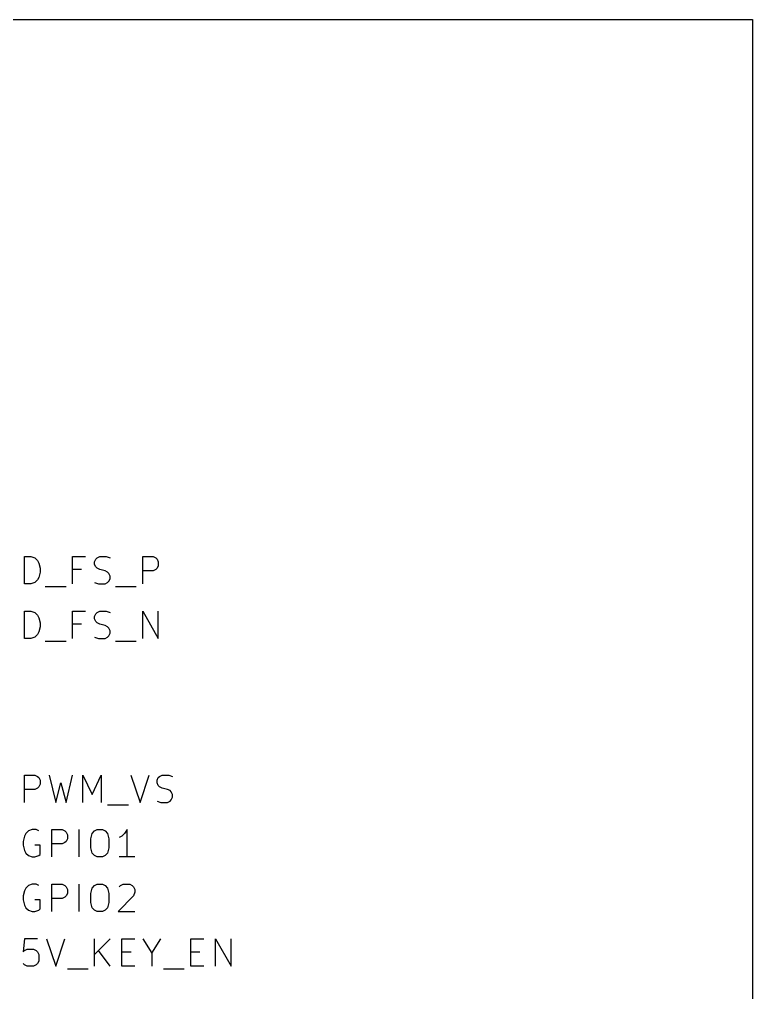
# Model space of a CAD drawing. Extents: x 0.4 to 16.1, y -11.3 to -0.4.
# Drawn here: x 4.757 to 6.1, y -6.632 to -4.85 of the extents above; entities that cross this region are included whole.
import ezdxf

# ---------------------------------------------------------------- set-up
doc = ezdxf.new("R2010")
doc.units = 0
doc.header["$MEASUREMENT"] = 0
doc.layers.add('BLUE3', color=171, linetype='CONTINUOUS')
doc.layers.add('GRAY1', color=251, linetype='CONTINUOUS')

msp = doc.modelspace()

# ---------------------------------------------------------------- linework, layer by layer
at = {"layer": 'BLUE3', "linetype": 'CONTINUOUS'}
for p, q in [((0.65, -4.85), (6.1, -4.85)), ((6.1, -4.85), (6.1, -11.1))]:
    msp.add_line(p, q, dxfattribs=at)
at = {"layer": 'GRAY1', "linetype": 'CONTINUOUS'}
for p, q in [((4.766, -5.8833), (4.766, -5.8333)), ((4.766, -5.8333), (4.7779, -5.8333)), ((4.7779, -5.8333), (4.7851, -5.8357)), ((4.7851, -5.8357), (4.7898, -5.8404)), ((4.7898, -5.8404), (4.7922, -5.8452)), ((4.8541, -5.8833), (4.8541, -5.8333)), ((4.8541, -5.8333), (4.8779, -5.8333)), ((4.8946, -5.8428), (4.897, -5.8381)), ((4.8946, -5.8476), (4.8946, -5.8428)), ((4.897, -5.8381), (4.8993, -5.8357)), ((4.8993, -5.8357), (4.9041, -5.8333)), ((4.9041, -5.8333), (4.916, -5.8333)), ((4.916, -5.8333), (4.9232, -5.8357)), ((4.9827, -5.8833), (4.9827, -5.8333)), ((4.9827, -5.8333), (5.0017, -5.8333)), ((5.0017, -5.8333), (5.0065, -5.8357)), ((5.0065, -5.8357), (5.0089, -5.8381)), ((5.0089, -5.8381), (5.0112, -5.8428)), ((5.0112, -5.8428), (5.0112, -5.85)), ((4.7922, -5.8452), (4.7946, -5.8547)), ((4.7946, -5.8547), (4.7946, -5.8619)), ((4.8708, -5.8571), (4.8541, -5.8571)), ((4.897, -5.8523), (4.8946, -5.8476)), ((4.8993, -5.8547), (4.897, -5.8523)), ((4.9041, -5.8571), (4.8993, -5.8547)), ((4.9136, -5.8595), (4.9041, -5.8571)), ((4.9184, -5.8619), (4.9136, -5.8595)), ((5.0017, -5.8595), (4.9827, -5.8595)), ((5.0065, -5.8571), (5.0017, -5.8595)), ((5.0089, -5.8547), (5.0065, -5.8571)), ((5.0112, -5.85), (5.0089, -5.8547)), ((4.7898, -5.8762), (4.7851, -5.8809)), ((4.7922, -5.8714), (4.7898, -5.8762)), ((4.7946, -5.8619), (4.7922, -5.8714)), ((4.9208, -5.8643), (4.9184, -5.8619)), ((4.9184, -5.8809), (4.9208, -5.8785)), ((4.9232, -5.869), (4.9208, -5.8643)), ((4.9208, -5.8785), (4.9232, -5.8738)), ((4.9232, -5.8738), (4.9232, -5.869)), ((4.7779, -5.8833), (4.766, -5.8833)), ((4.7851, -5.8809), (4.7779, -5.8833)), ((4.8041, -5.8881), (4.8422, -5.8881)), ((4.8946, -5.8809), (4.9017, -5.8833)), ((4.9017, -5.8833), (4.9136, -5.8833)), ((4.9136, -5.8833), (4.9184, -5.8809)), ((4.9327, -5.8881), (4.9708, -5.8881)), ((4.766, -5.9833), (4.766, -5.9333)), ((4.766, -5.9333), (4.7779, -5.9333)), ((4.7779, -5.9333), (4.7851, -5.9357)), ((4.7851, -5.9357), (4.7898, -5.9404)), ((4.7898, -5.9404), (4.7922, -5.9452)), ((4.7922, -5.9452), (4.7946, -5.9547)), ((4.8541, -5.9833), (4.8541, -5.9333)), ((4.8541, -5.9333), (4.8779, -5.9333)), ((4.8946, -5.9428), (4.897, -5.9381)), ((4.8946, -5.9476), (4.8946, -5.9428)), ((4.897, -5.9523), (4.8946, -5.9476)), ((4.897, -5.9381), (4.8993, -5.9357)), ((4.8993, -5.9357), (4.9041, -5.9333)), ((4.9041, -5.9333), (4.916, -5.9333)), ((4.916, -5.9333), (4.9232, -5.9357)), ((4.9827, -5.9833), (4.9827, -5.9333)), ((4.9827, -5.9333), (5.0112, -5.9833)), ((5.0112, -5.9833), (5.0112, -5.9333)), ((4.7946, -5.9619), (4.7922, -5.9714)), ((4.7946, -5.9547), (4.7946, -5.9619)), ((4.8708, -5.9571), (4.8541, -5.9571)), ((4.8993, -5.9547), (4.897, -5.9523)), ((4.9041, -5.9571), (4.8993, -5.9547)), ((4.9136, -5.9595), (4.9041, -5.9571)), ((4.9184, -5.9619), (4.9136, -5.9595)), ((4.9208, -5.9643), (4.9184, -5.9619)), ((4.9232, -5.969), (4.9208, -5.9643)), ((4.7779, -5.9833), (4.766, -5.9833)), ((4.7851, -5.9809), (4.7779, -5.9833)), ((4.7898, -5.9762), (4.7851, -5.9809)), ((4.7922, -5.9714), (4.7898, -5.9762)), ((4.8946, -5.9809), (4.9017, -5.9833)), ((4.9017, -5.9833), (4.9136, -5.9833)), ((4.9136, -5.9833), (4.9184, -5.9809)), ((4.9184, -5.9809), (4.9208, -5.9785)), ((4.9208, -5.9785), (4.9232, -5.9738)), ((4.9232, -5.9738), (4.9232, -5.969)), ((4.8041, -5.9881), (4.8422, -5.9881)), ((4.9327, -5.9881), (4.9708, -5.9881)), ((4.766, -6.2833), (4.766, -6.2333)), ((4.766, -6.2333), (4.7851, -6.2333)), ((4.7851, -6.2333), (4.7898, -6.2357)), ((4.8113, -6.2333), (4.8232, -6.2833)), ((4.8422, -6.2833), (4.8541, -6.2333)), ((4.8732, -6.2833), (4.8732, -6.2333)), ((4.8732, -6.2333), (4.8898, -6.269)), ((4.8898, -6.269), (4.9065, -6.2333)), ((4.9065, -6.2333), (4.9065, -6.2833)), ((4.9612, -6.2333), (4.9779, -6.2833)), ((4.9779, -6.2833), (4.9946, -6.2333)), ((5.0136, -6.2357), (5.0184, -6.2333)), ((5.0184, -6.2333), (5.0303, -6.2333)), ((5.0303, -6.2333), (5.0374, -6.2357)), ((4.7898, -6.2357), (4.7922, -6.2381)), ((4.7922, -6.2381), (4.7946, -6.2428)), ((4.7946, -6.25), (4.7922, -6.2547)), ((4.7946, -6.2428), (4.7946, -6.25)), ((4.8232, -6.2833), (4.8327, -6.2476)), ((4.8327, -6.2476), (4.8422, -6.2833)), ((5.0089, -6.2428), (5.0112, -6.2381)), ((5.0089, -6.2476), (5.0089, -6.2428)), ((5.0112, -6.2523), (5.0089, -6.2476)), ((5.0112, -6.2381), (5.0136, -6.2357)), ((5.0136, -6.2547), (5.0112, -6.2523)), ((4.7851, -6.2595), (4.766, -6.2595)), ((4.7898, -6.2571), (4.7851, -6.2595)), ((4.7922, -6.2547), (4.7898, -6.2571)), ((5.0184, -6.2571), (5.0136, -6.2547)), ((5.0279, -6.2595), (5.0184, -6.2571)), ((5.0327, -6.2619), (5.0279, -6.2595)), ((5.0351, -6.2643), (5.0327, -6.2619)), ((5.0374, -6.269), (5.0351, -6.2643)), ((5.0374, -6.2738), (5.0374, -6.269)), ((4.9184, -6.2881), (4.9565, -6.2881)), ((5.0089, -6.2809), (5.016, -6.2833)), ((5.016, -6.2833), (5.0279, -6.2833)), ((5.0279, -6.2833), (5.0327, -6.2809)), ((5.0327, -6.2809), (5.0351, -6.2785)), ((5.0351, -6.2785), (5.0374, -6.2738)), ((4.7684, -6.3404), (4.766, -6.3452)), ((4.7732, -6.3357), (4.7684, -6.3404)), ((4.7803, -6.3333), (4.7732, -6.3357)), ((4.7874, -6.3333), (4.7803, -6.3333)), ((4.7922, -6.3357), (4.7874, -6.3333)), ((4.816, -6.3833), (4.816, -6.3333)), ((4.816, -6.3333), (4.8351, -6.3333)), ((4.8351, -6.3333), (4.8398, -6.3357)), ((4.8398, -6.3357), (4.8422, -6.3381)), ((4.8422, -6.3381), (4.8446, -6.3428)), ((4.866, -6.3833), (4.866, -6.3333)), ((4.8874, -6.35), (4.8898, -6.3404)), ((4.8898, -6.3404), (4.8946, -6.3357)), ((4.8946, -6.3357), (4.8993, -6.3333)), ((4.8993, -6.3333), (4.9089, -6.3333)), ((4.9089, -6.3333), (4.9136, -6.3357)), ((4.9136, -6.3357), (4.9184, -6.3404)), ((4.9184, -6.3404), (4.9208, -6.35)), ((4.9494, -6.3404), (4.9446, -6.3452)), ((4.9541, -6.3333), (4.9494, -6.3404)), ((4.9541, -6.3833), (4.9541, -6.3333)), ((4.766, -6.3452), (4.7636, -6.3547)), ((4.7636, -6.3547), (4.7636, -6.3619)), ((4.8351, -6.3595), (4.816, -6.3595)), ((4.8398, -6.3571), (4.8351, -6.3595)), ((4.8422, -6.3547), (4.8398, -6.3571)), ((4.8446, -6.35), (4.8422, -6.3547)), ((4.8446, -6.3428), (4.8446, -6.35)), ((4.8874, -6.3666), (4.8874, -6.35)), ((4.9208, -6.35), (4.9208, -6.3666)), ((4.9446, -6.3452), (4.9398, -6.3476)), ((4.7636, -6.3619), (4.766, -6.3714)), ((4.766, -6.3714), (4.7684, -6.3762)), ((4.7684, -6.3762), (4.7732, -6.3809)), ((4.7946, -6.3619), (4.7851, -6.3619)), ((4.7946, -6.3785), (4.7946, -6.3619)), ((4.8898, -6.3762), (4.8874, -6.3666)), ((4.8946, -6.3809), (4.8898, -6.3762)), ((4.9184, -6.3762), (4.9136, -6.3809)), ((4.9208, -6.3666), (4.9184, -6.3762)), ((4.7732, -6.3809), (4.7803, -6.3833)), ((4.7803, -6.3833), (4.7851, -6.3833)), ((4.7851, -6.3833), (4.7922, -6.3809)), ((4.7922, -6.3809), (4.7946, -6.3785)), ((4.8993, -6.3833), (4.8946, -6.3809)), ((4.9089, -6.3833), (4.8993, -6.3833)), ((4.9136, -6.3809), (4.9089, -6.3833)), ((4.9684, -6.3833), (4.9398, -6.3833)), ((4.766, -6.4452), (4.7636, -6.4547)), ((4.7684, -6.4404), (4.766, -6.4452)), ((4.7732, -6.4357), (4.7684, -6.4404)), ((4.7803, -6.4333), (4.7732, -6.4357)), ((4.7874, -6.4333), (4.7803, -6.4333)), ((4.7922, -6.4357), (4.7874, -6.4333)), ((4.816, -6.4833), (4.816, -6.4333)), ((4.816, -6.4333), (4.8351, -6.4333)), ((4.8351, -6.4333), (4.8398, -6.4357)), ((4.8398, -6.4357), (4.8422, -6.4381)), ((4.8422, -6.4381), (4.8446, -6.4428)), ((4.8446, -6.4428), (4.8446, -6.45)), ((4.866, -6.4833), (4.866, -6.4333)), ((4.8874, -6.45), (4.8898, -6.4404)), ((4.8898, -6.4404), (4.8946, -6.4357)), ((4.8946, -6.4357), (4.8993, -6.4333)), ((4.8993, -6.4333), (4.9089, -6.4333)), ((4.9089, -6.4333), (4.9136, -6.4357)), ((4.9136, -6.4357), (4.9184, -6.4404)), ((4.9184, -6.4404), (4.9208, -6.45)), ((4.9398, -6.4381), (4.9422, -6.4357)), ((4.9422, -6.4357), (4.947, -6.4333)), ((4.947, -6.4333), (4.9589, -6.4333)), ((4.9589, -6.4333), (4.9636, -6.4357)), ((4.9636, -6.4357), (4.966, -6.4381)), ((4.966, -6.4381), (4.9684, -6.4428)), ((4.9684, -6.4476), (4.966, -6.4547)), ((4.9684, -6.4428), (4.9684, -6.4476)), ((4.7636, -6.4547), (4.7636, -6.4619)), ((4.7636, -6.4619), (4.766, -6.4714)), ((4.7946, -6.4619), (4.7851, -6.4619)), ((4.7946, -6.4785), (4.7946, -6.4619)), ((4.8351, -6.4595), (4.816, -6.4595)), ((4.8398, -6.4571), (4.8351, -6.4595)), ((4.8422, -6.4547), (4.8398, -6.4571)), ((4.8446, -6.45), (4.8422, -6.4547)), ((4.8874, -6.4666), (4.8874, -6.45)), ((4.8898, -6.4762), (4.8874, -6.4666)), ((4.9208, -6.4666), (4.9184, -6.4762)), ((4.9208, -6.45), (4.9208, -6.4666)), ((4.966, -6.4547), (4.9374, -6.4833)), ((4.766, -6.4714), (4.7684, -6.4762)), ((4.7684, -6.4762), (4.7732, -6.4809)), ((4.7732, -6.4809), (4.7803, -6.4833)), ((4.7803, -6.4833), (4.7851, -6.4833)), ((4.7851, -6.4833), (4.7922, -6.4809)), ((4.7922, -6.4809), (4.7946, -6.4785)), ((4.8946, -6.4809), (4.8898, -6.4762)), ((4.8993, -6.4833), (4.8946, -6.4809)), ((4.9089, -6.4833), (4.8993, -6.4833)), ((4.9136, -6.4809), (4.9089, -6.4833)), ((4.9184, -6.4762), (4.9136, -6.4809)), ((4.9374, -6.4833), (4.9684, -6.4833)), ((4.766, -6.5333), (4.7636, -6.5571)), ((4.7898, -6.5333), (4.766, -6.5333)), ((4.8065, -6.5333), (4.8232, -6.5833)), ((4.8232, -6.5833), (4.8398, -6.5333)), ((4.8946, -6.5833), (4.8946, -6.5333)), ((4.9232, -6.5333), (4.8946, -6.5619)), ((4.9446, -6.5833), (4.9446, -6.5333)), ((4.9446, -6.5333), (4.9684, -6.5333)), ((4.9827, -6.5333), (4.9993, -6.5595)), ((4.9993, -6.5595), (5.016, -6.5333)), ((5.0708, -6.5833), (5.0708, -6.5333)), ((5.0708, -6.5333), (5.0946, -6.5333)), ((5.116, -6.5833), (5.116, -6.5333)), ((5.116, -6.5333), (5.1446, -6.5833)), ((5.1446, -6.5833), (5.1446, -6.5333)), ((4.7636, -6.5571), (4.766, -6.5547)), ((4.766, -6.5547), (4.7708, -6.5523)), ((4.7708, -6.5523), (4.7827, -6.5523)), ((4.7827, -6.5523), (4.7874, -6.5547)), ((4.7874, -6.5547), (4.7898, -6.5571)), ((4.9232, -6.5833), (4.9017, -6.5547)), ((4.7898, -6.5571), (4.7922, -6.5619)), ((4.7922, -6.5619), (4.7922, -6.5738)), ((4.9446, -6.5571), (4.9613, -6.5571)), ((4.9993, -6.5595), (4.9993, -6.5833)), ((5.0708, -6.5571), (5.0874, -6.5571)), ((4.766, -6.5809), (4.7636, -6.5785)), ((4.7708, -6.5833), (4.766, -6.5809)), ((4.7827, -6.5833), (4.7708, -6.5833)), ((4.7874, -6.5809), (4.7827, -6.5833)), ((4.7898, -6.5785), (4.7874, -6.5809)), ((4.7922, -6.5738), (4.7898, -6.5785)), ((4.8446, -6.5881), (4.8827, -6.5881)), ((4.9684, -6.5833), (4.9446, -6.5833)), ((5.0208, -6.5881), (5.0589, -6.5881)), ((5.0946, -6.5833), (5.0708, -6.5833))]:
    msp.add_line(p, q, dxfattribs=at)

doc.saveas('drawing.dxf')
